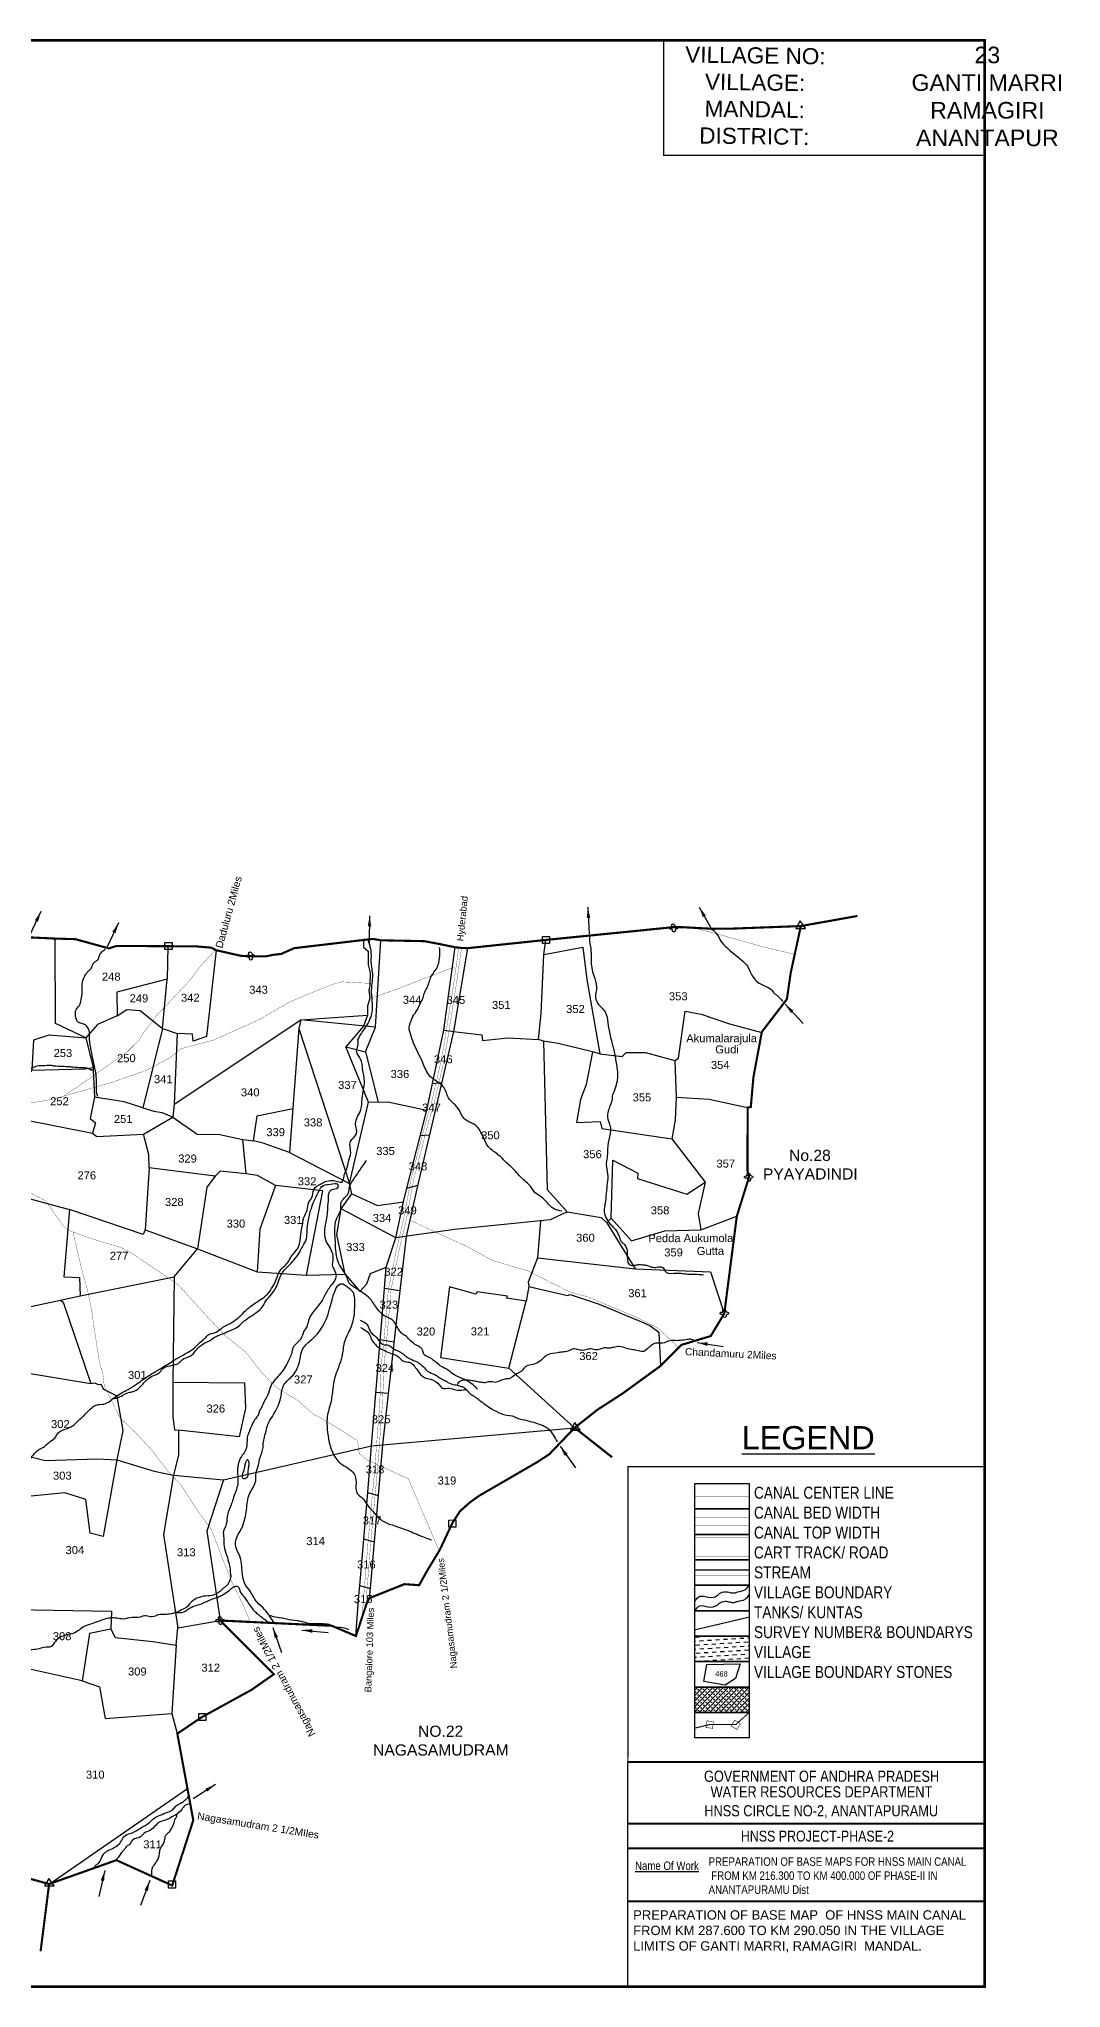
# Model space of a CAD drawing. Header units: feet. Extents: x 772208 to 787172, y 1585645 to 1593649.
# Drawn here: x 783325 to 787172, y 1585645 to 1592974 of the extents above; entities that cross this region are included whole.
import ezdxf
from ezdxf.enums import TextEntityAlignment as Align

# ---------------------------------------------------------------- set-up
doc = ezdxf.new("R2010")
doc.units = ezdxf.units.FT
doc.header["$LTSCALE"] = 15
doc.header["$MEASUREMENT"] = 0
doc.linetypes.add('ACAD_ISO02W100', pattern=[15, 12, -3])
doc.linetypes.add('HIDDEN2', pattern=[0.1875, 0.125, -0.0625])
for name, color, linetype in [('CANAL1', 7, 'Continuous'), ('CSMark', 72, 'Continuous'), ('FRAME 025', 7, 'Continuous'), ('PAPER SIZE', 10, 'Continuous'), ('PLOT', 7, 'Continuous'), ('PLOT NO', 7, 'Continuous'), ('ROADS', 6, 'Continuous'), ('TABLE', 7, 'Continuous'), ('tank', 4, 'Continuous'), ('TANKS-STREAM', 4, 'Continuous'), ('TEXT', 240, 'Continuous'), ('text2', 7, 'Continuous'), ('TITLEBLOCK', 7, 'Continuous'), ('VILLAGE', 30, 'Continuous'), ('VILLAGE STONES', 240, 'Continuous')]:
    doc.layers.add(name, color=color, linetype=linetype)
doc.layers.add('VILLAGE BOUNDRY', color=5, linetype='HIDDEN2', lineweight=100)
doc.styles.add('A', font='arial.ttf')
doc.styles.add('ARIALN', font='ARIALN.TTF')
doc.styles.add('CANAL', font='Cambria.ttf')
doc.styles.get("Standard").update_dxf_attribs({"font": 'arial.ttf'})
doc.linetypes.add('DOTS', pattern='A,1e-06,-3,["●",Standard,S=3,R=0,X=-1.25,Y=-1.25],-3', length=6.000001)
doc.dimstyles.new('CRDS', dxfattribs={"dimtxt": 20, "dimasz": 40, "dimexe": 0.18, "dimexo": 0.0625, "dimgap": 0.09, "dimtad": 0, "dimtih": 1, "dimtoh": 1, "dimdec": 0, "dimzin": 2, "dimdsep": 46, "dimtxsty": 'CANAL', "dimcen": 0.09, "dimclrt": 256, "dimadec": 0, "dimazin": 0, "dimtfac": 1, "dimtdec": 0, "dimtofl": 0, "dimtmove": 0, "dimatfit": 3, "dimfxl": 1, "dimtfill": 2, "dimtfillclr": 5, "dimtolj": 1, "dimtzin": 0, "dimarcsym": 0})

msp = doc.modelspace()

# ---------------------------------------------------------------- hatches: boundary and pattern name
at = {"layer": 'tank'}
h = msp.add_hatch(dxfattribs=at)
h.set_pattern_fill('DASH', color=256, scale=121.505087, angle=3.54054, style=0)
h.set_pattern_definition([(3.5405362, (12510.815, -110163.978), (14.2212084, 16.09708578), [15.18813582, -15.18813582])])
h.paths.add_polyline_path([(785793.7, 1586967.8), (785997.8, 1586967.8), (785997.8, 1586872.2), (785793.7, 1586872.2)])
at = {"layer": 'VILLAGE', "linetype": 'Continuous'}
h = msp.add_hatch(dxfattribs=at)
h.set_pattern_fill('SACNCR', color=256, scale=150, angle=1.53032, style=0)
h.paths.add_polyline_path([(785793.7, 1586776.5), (785997.8, 1586776.5), (785997.8, 1586680.8), (785793.7, 1586680.8)])

# ---------------------------------------------------------------- linework, layer by layer
at = {"layer": 'CANAL1'}
msp.add_lwpolyline([(784311.3, 1589285), (784561.5, 1589303.7)], dxfattribs=at)
at = {"layer": 'CANAL1', "color": 1, "linetype": 'HIDDEN2', "ltscale": 100, "const_width": 1}
msp.add_lwpolyline([(785793.7, 1587494), (785997.8, 1587494)], dxfattribs=at)
at = {"layer": 'CANAL1', "color": 5, "ltscale": 100, "const_width": 1}
for points in [[(785997.8, 1587413.3), (785793.7, 1587413.3)], [(785997.8, 1587383.3), (785793.7, 1587383.3)]]:
    msp.add_lwpolyline(points, dxfattribs=at)
at = {"layer": 'CANAL1', "color": 1, "ltscale": 100, "const_width": 1}
for points in [[(785997.8, 1587337.7), (785793.7, 1587337.7)], [(785997.8, 1587267.7), (785793.7, 1587267.7)]]:
    msp.add_lwpolyline(points, dxfattribs=at)
at = {"layer": 'CSMark', "color": 5, "const_width": 5}
msp.add_lwpolyline([(785542.4, 1587605.6), (786884, 1587605.6), (786884, 1585649.9), (785540.6, 1585650)], close=True, dxfattribs=at)
at = {"layer": 'FRAME 025', "lineweight": -3, "const_width": 8.16}
for points in [[(785540.8, 1586494.8), (786884.2, 1586494.8)], [(785540.6, 1586263.1), (786884, 1586263.1)], [(785540.6, 1586170.4), (786884, 1586170.4)], [(785540.6, 1585970.7), (786884, 1585970.7)]]:
    msp.add_lwpolyline(points, dxfattribs=at)
at = {"layer": 'PAPER SIZE', "color": 5}
for points, const_width in [([(786884, 1592968.9), (772213.4, 1592968.9), (772213.4, 1585649.9), (786884, 1585649.9)], 10), ([(786884, 1592968.9), (785675.9, 1592968.9), (785675.9, 1592536.8), (786884, 1592536.8)], 5)]:
    msp.add_lwpolyline(points, close=True, dxfattribs=dict(at, const_width=const_width))
at = {"layer": 'PLOT'}
for points in [[(783501.2, 1589217.3), (783388.1, 1589272.3), (783386.9, 1589591.1)], [(784546.4, 1589585.9), (784547.1, 1589559.1), (784564.5, 1589544.1), (784564.6, 1589492.5), (784571.5, 1589462), (784570.6, 1589413.7), (784566.7, 1589397.9), (784570, 1589367.3), (784562.1, 1589336.9), (784561.5, 1589303.7), (784547, 1589262.3), (784480.1, 1589184.2)], [(784591.2, 1589258.1), (784612.5, 1589584.6)], [(784848.6, 1589246.4), (784885.7, 1589242), (784992.4, 1589229.5), (784994, 1589207.3), (785090.1, 1589217.4), (785205.1, 1589211.3), (785215.5, 1589309.2), (785225.8, 1589531.3), (785232.6, 1589586)], [(783810.2, 1589562.5), (783807.7, 1589438.3), (783618, 1589389.5), (783619.5, 1589300.2), (783655.5, 1589324.3), (783706.4, 1589320.3), (783789.9, 1589253.3), (783844.9, 1589234.5)], [(783991.9, 1589547.5), (783956, 1589223.5), (783905.3, 1589205.4), (783902.8, 1589231.3), (783844.9, 1589234.5), (783833.6, 1588968.4), (784311.3, 1589285)], [(784518.3, 1586968.5), (784528.2, 1587106.3), (784532.9, 1587158.5), (784548.4, 1587333.3), (784562.7, 1587508.5), (784576.5, 1587683.3), (784625.7, 1588275.4), (784632.1, 1588354.9), (784668.9, 1588465.5), (784697.6, 1588601.7), (784710.3, 1588652.6), (784785.4, 1588945.3), (784848.6, 1589246.4), (784891.8, 1589558.4)], [(784938.2, 1589555), (784885.7, 1589242), (784813.4, 1588933), (784749.5, 1588661.6), (784706.6, 1588471.2), (784669.1, 1588148.7), (784618, 1587687.5), (784601.6, 1587498.5), (784587.3, 1587324.4), (784572.2, 1587147.9), (784568.3, 1587110.8)], [(785225.8, 1589531.3), (785372.5, 1589558.9), (785386.8, 1589437.1), (785435.6, 1589158.3), (785407.9, 1589165.2), (785279.7, 1589196.7), (785223.6, 1589205.6), (785205.1, 1589211.3)], [(783789.9, 1589253.3), (783807.7, 1589438.3)], [(783619.5, 1589300.2), (783545.6, 1589268.3), (783501.2, 1589217.3), (783529.1, 1589106.2), (783529.1, 1589096.6), (783534.3, 1588994.3)], [(785435.6, 1589158.3), (785520.1, 1589147.1), (785534.5, 1589162.8), (785607.5, 1589162.9), (785718.1, 1589133.2), (785732.2, 1589141), (785756.8, 1589318.2), (785817.6, 1589307.3), (785923.4, 1589270.7), (786045.3, 1589238.5)], [(783300.3, 1589096.8), (783306.4, 1589210.4), (783363.2, 1589229.6), (783501.2, 1589217.3)], [(783789.9, 1589253.3), (783716.3, 1588954.7), (783757.3, 1588941.6), (783789.3, 1588937.5), (783829.2, 1588919.6)], [(784303.5, 1589253.3), (784268.4, 1588786.8), (784494.5, 1588670.1)], [(784566, 1588975.9), (784480.1, 1589184.2), (784554.8, 1589164.8), (784591.2, 1589258.1), (784311.3, 1589285), (784303.5, 1589253.3), (784494.5, 1588670.1)], [(784554.8, 1589164.8), (784602.3, 1588976.2)], [(785223.6, 1589205.6), (785237.7, 1588647.5), (785313.6, 1588564), (785249.1, 1588533.7), (785212.7, 1588529.5), (784889.6, 1588497.2), (784668.9, 1588465.5)], [(785407.9, 1589165.2), (785384.5, 1589042.5), (785362.7, 1588986.4), (785347.8, 1588899.9), (785437.8, 1588903.5), (785443.7, 1588877), (785706.8, 1588837.9)], [(783240.7, 1588910.2), (783253.1, 1589036.6), (783300.3, 1589096.8), (783498.1, 1589101.2), (783529.1, 1589106.2)], [(785718.1, 1589133.2), (785723.6, 1588994.2), (785847.9, 1588987.8), (785992.2, 1588955.7)], [(784843.2, 1589048.2), (784805.7, 1589044.7)], [(783716.3, 1588954.7), (783646.5, 1588977), (783534.3, 1588994.3), (783517.6, 1588914.6), (783537.7, 1588898.4), (783526.7, 1588859.5)], [(783833.6, 1588968.4), (783829.2, 1588919.6), (783920.4, 1588855.9), (784005.7, 1588854.3), (784092.5, 1588835.5), (784132.3, 1588830.6), (784146.4, 1588925.2), (784280.9, 1588952.7)], [(784502.2, 1588630.7), (784494.5, 1588670.1), (784566, 1588975.9), (784638.6, 1588976.6), (784785.5, 1588945.8)], [(785723.6, 1588994.2), (785719.7, 1588908.7), (785706.8, 1588837.9), (785832.7, 1588675.1), (785805.9, 1588557.5), (785816.5, 1588496), (785951.5, 1588547.2)], [(783267.3, 1588910.2), (783526.7, 1588859.5), (783542.8, 1588847.1), (783718.2, 1588855.2)], [(784104.9, 1588706.6), (784006.7, 1588716.4), (783988.1, 1588698), (783740.6, 1588729.5), (783738.9, 1588778.8), (783718.2, 1588855.2), (783829.2, 1588919.6)], [(784794.6, 1588852.5), (784760, 1588849.8)], [(782949.6, 1588763.6), (782958.6, 1588810), (783166.2, 1588647.2), (783232.5, 1588628.2), (783440.4, 1588572.2)], [(784215.7, 1588662.8), (784147.6, 1588700.8), (784104.9, 1588706.6), (784092.5, 1588835.5)], [(784268.4, 1588786.8), (784169.3, 1588821.8), (784132.3, 1588830.6)], [(783740.6, 1588729.5), (783724.7, 1588496.5), (783922.5, 1588424.6)], [(785313.6, 1588564), (785441, 1588542.5), (785462.3, 1588522.4), (785479.1, 1588539.9), (785485.2, 1588757.6), (785579, 1588709.2), (785577.7, 1588689.3), (785763.6, 1588630.2), (785832.7, 1588675.1)], [(783988.1, 1588698), (783956.7, 1588656.1), (783922.5, 1588424.6)], [(784331.8, 1588325.3), (784394, 1588642.9), (784215.7, 1588662.8), (784157.1, 1588498), (784146.5, 1588338.3)], [(784478.2, 1588328.8), (784446.7, 1588477.8), (784462.1, 1588575.1), (784502.2, 1588630.7), (784599.8, 1588587.7), (784697.6, 1588601.7)], [(784750.4, 1588662.5), (784708.5, 1588651)], [(783724.7, 1588496.5), (783718.1, 1588477.8), (783440.4, 1588572.2), (783419.2, 1588319.1), (783478, 1588316.2), (783480.4, 1588247.3)], [(784668.9, 1588465.5), (784462.1, 1588575.1)], [(785212.7, 1588529.5), (785201.3, 1588390.4), (785569.3, 1588349)], [(785462.3, 1588522.4), (785569.3, 1588349), (785852.4, 1588337.6), (785904.5, 1588181.7)], [(785479.1, 1588539.9), (785554.8, 1588454.5), (785681, 1588492.1), (785816.5, 1588496)], [(783833.8, 1588319), (783922.5, 1588424.6), (784146.5, 1588338.3), (784331.8, 1588325.3), (784478.2, 1588328.8), (784532.6, 1588263.9), (784558.7, 1588292.3), (784573.1, 1588331.1), (784632.1, 1588354.9)], [(785201.3, 1588390.4), (785166.6, 1588299.7), (785168.9, 1588282.9), (785159.2, 1588228.2), (785085.4, 1588239.5), (785088.3, 1588245.9), (784974, 1588263.1), (784969.8, 1588254.6), (784869.9, 1588281.8), (784836.3, 1588015.6), (785093.7, 1587975.4), (785159.2, 1588228.2)], [(782981.4, 1588141.5), (783406, 1588231), (783480.4, 1588247.3), (783833.8, 1588319), (783829.3, 1587922.6), (783829.1, 1587792.7), (783835.9, 1587744.2), (783850.4, 1587742.3), (783850.9, 1587650.1), (783832, 1587573.4), (783793.7, 1587350.8), (783847.7, 1586999.5), (784007.3, 1587026.8)], [(784682.2, 1588266.6), (784625.5, 1588274.7)], [(785168.9, 1588282.9), (785314.3, 1588249.5), (785324.3, 1588253.1), (785433.7, 1588216.9), (785592.3, 1588149.5), (785623.6, 1588136.6), (785657.8, 1588111.6), (785664.6, 1587984.3)], [(783406, 1588231), (783415.9, 1588223.3), (783520.3, 1587918), (783535.4, 1587920.7), (783548.4, 1587914.6), (783558.3, 1587916), (783568.3, 1587896.5), (783616.4, 1587872.7), (783618.6, 1587869.2), (783641.4, 1587741.2), (783618.7, 1587630.8), (783566.8, 1587343.2), (783518.4, 1587354.7), (783502.2, 1587481.6), (783422.8, 1587506.6), (783167.8, 1587481.4), (783145.4, 1587617.5), (782970.2, 1587514)], [(784661.3, 1588074), (784609.2, 1588082.4)], [(785093.7, 1587975.4), (785341.3, 1587751.8)], [(783145.4, 1587617.5), (783265.6, 1587650.4), (783112, 1587830), (783128.1, 1587883.5), (783243.5, 1587891.7), (783262.7, 1587961.1), (783520.3, 1587918)], [(783829.3, 1587922.6), (784098.4, 1587921.2), (784102.8, 1587825.2), (784079.3, 1587717.6), (783850.4, 1587742.3)], [(784639.9, 1587880), (784592.9, 1587883.9)], [(784576.5, 1587683.3), (784618, 1587687.5), (785341.3, 1587751.8)], [(783832, 1587573.4), (784019.5, 1587555.9), (784576.5, 1587683.3)], [(783265.6, 1587650.4), (783348.5, 1587628.5), (783546.2, 1587635.1), (783618.7, 1587630.8), (783759.2, 1587588.4), (783832, 1587573.4)], [(784019.5, 1587555.9), (783957.3, 1587362.8), (784007.3, 1587026.8)], [(784562.8, 1587508.2), (784601.4, 1587497.3)], [(784548.3, 1587333.4), (784587.4, 1587322.2)], [(784532.1, 1587158.6), (784572.8, 1587147.7)], [(783235, 1587067.9), (783598.5, 1587062.4), (783595.7, 1586994.6), (783516.1, 1586977.8), (783488.1, 1586800.4), (783250.3, 1586852.8)], [(783595.7, 1586994.6), (783612.7, 1586963), (783754.1, 1586948.3), (783841.7, 1586933.7), (783847.7, 1586999.5)], [(783841.7, 1586933.7), (783824.8, 1586676.9), (783846, 1586601.6)], [(783488.1, 1586800.4), (783552.9, 1586777.8), (783574.5, 1586658.5), (783824.8, 1586676.9)], [(783363.6, 1586036), (783884.1, 1586394.9)]]:
    msp.add_lwpolyline(points, dxfattribs=at)
at = {"layer": 'PLOT NO'}
for points in [[(785793.7, 1587541.8), (785997.8, 1587541.8), (785997.8, 1587446.2), (785793.7, 1587446.2)], [(785793.7, 1587446.2), (785997.8, 1587446.2), (785997.8, 1587350.5), (785793.7, 1587350.5)], [(785793.7, 1587350.5), (785997.8, 1587350.5), (785997.8, 1587254.8), (785793.7, 1587254.8)], [(785793.7, 1587254.8), (785997.8, 1587254.8), (785997.8, 1587159.2), (785793.7, 1587159.2)], [(785793.7, 1587159.2), (785997.8, 1587159.2), (785997.8, 1587063.5), (785793.7, 1587063.5)], [(785793.7, 1587063.5), (785997.8, 1587063.5), (785997.8, 1586967.8), (785793.7, 1586967.8)], [(785793.7, 1586967.8), (785997.8, 1586967.8), (785997.8, 1586872.2), (785793.7, 1586872.2)], [(785793.7, 1586872.2), (785997.8, 1586872.2), (785997.8, 1586776.5), (785793.7, 1586776.5)], [(785793.7, 1586776.5), (785997.8, 1586776.5), (785997.8, 1586680.8), (785793.7, 1586680.8)], [(785793.7, 1586680.8), (785997.8, 1586680.8), (785997.8, 1586585.2), (785793.7, 1586585.2)]]:
    msp.add_lwpolyline(points, close=True, dxfattribs=at)
at = {"layer": 'PLOT NO', "color": 6, "linetype": 'DOTS', "ltscale": 0.5}
msp.add_lwpolyline([(785793.7, 1587217), (785997.8, 1587217)], dxfattribs=at)
at = {"layer": 'PLOT NO'}
msp.add_lwpolyline([(785827.9, 1586797.8), (785838.4, 1586860.9), (785964.3, 1586863.7), (785946.1, 1586808.4), (785908.1, 1586783.1), (785827.9, 1586797.8)], dxfattribs=at)
at = {"layer": 'PLOT NO', "color": 4}
for points in [[(785793.7, 1587100), (785812.5, 1587118), (785845.2, 1587114.2), (785877.3, 1587120.3), (785886.7, 1587127.9), (785908.3, 1587135.2), (785925.3, 1587132.5), (785942.1, 1587130.7), (785954.8, 1587134.7), (785981.2, 1587141.8), (785997.8, 1587159.2)], [(785793.7, 1587064.1), (785812.5, 1587082.2), (785845.2, 1587078.3), (785877.3, 1587084.4), (785886.7, 1587092.1), (785908.3, 1587099.4), (785925.3, 1587096.6), (785942.1, 1587094.9), (785954.8, 1587098.9), (785981.2, 1587106), (785997.8, 1587123.3)]]:
    msp.add_spline(points, degree=3, dxfattribs=at)
at = {"layer": 'ROADS', "linetype": 'HIDDEN2', "ltscale": 10, "const_width": 1}
for points in [[(786170.2, 1589531.6), (786054.7, 1589558.8), (785879.1, 1589608.3), (785797, 1589629.1)], [(783241.7, 1588964), (783376.4, 1588986.8), (783416, 1588997.5), (783516.2, 1589065.2), (783659, 1589166.4), (783702.8, 1589209.9), (783718.4, 1589236.6), (783768.5, 1589302), (783890, 1589430.4), (783939.7, 1589495.2), (783988.9, 1589546.8)], [(784905.1, 1589556.5), (784888.8, 1589439.8), (784851.1, 1589200.8), (784836.9, 1589122.8), (784799.8, 1588961.8), (784783.8, 1588911.9), (784759.2, 1588818.3), (784725.5, 1588686.9), (784696.4, 1588529.9), (784669.5, 1588416.4), (784640.3, 1588273), (784623.4, 1588079.5), (784614, 1587992.8), (784607.5, 1587838.7), (784587.6, 1587579.3), (784564.9, 1587335.7), (784548.8, 1587133.8), (784541.6, 1587040.6)], [(784915.3, 1589555.3), (784899.1, 1589438.7), (784861.3, 1589199.7), (784847.1, 1589121.7), (784810, 1588960.7), (784794, 1588910.8), (784769.5, 1588817.1), (784735.8, 1588685.8), (784706.7, 1588528.8), (784679.7, 1588415.3), (784650.5, 1588271.9), (784633.6, 1588078.4), (784624.3, 1587991.7), (784617.7, 1587837.6), (784597.9, 1587578.1), (784575.1, 1587334.5), (784559.1, 1587132.6), (784555.4, 1587086.1)], [(784582.7, 1589369.5), (784673.4, 1589401.5), (784849.1, 1589469.4), (784889.7, 1589484.4)], [(783416.1, 1588997.7), (783599.3, 1589050.3), (783731.3, 1589096.3), (783816.5, 1589142), (783859.4, 1589176.7), (783981.6, 1589209.2), (784154.6, 1589286.7), (784262.3, 1589349.4), (784332, 1589379.6), (784429.1, 1589418.5), (784465.1, 1589428.5), (784543.1, 1589424.1), (784574.5, 1589423.4)], [(784830, 1587292), (784715.3, 1587559.8), (784561.5, 1587630.1), (784530.6, 1587654), (784524.4, 1587702.6), (784427.6, 1587763.8), (784353.7, 1587806.7), (784301, 1587852.9), (784225, 1587898.8), (784170.2, 1587951.5), (784102.2, 1588037.2), (784025.6, 1588098.4), (783950.3, 1588178), (783848.4, 1588290.6), (783677.5, 1588406), (783637, 1588428.3), (783513, 1588465.8), (783463.6, 1588484.5), (783431.6, 1588496.6), (783413.2, 1588516), (783350.9, 1588604.4), (783288.6, 1588637.8)], [(783453.6, 1588488.1), (783474.7, 1588395.9), (783489, 1588335), (783505.6, 1588279.2), (783523.7, 1588192.9), (783533.5, 1588122.5), (783553.8, 1587993.3), (783566, 1587953.2), (783571.6, 1587905.4), (783604.4, 1587842.4), (783630, 1587790), (783690.1, 1587732), (783748.5, 1587669), (783810.5, 1587588.6), (783857.6, 1587539.9), (783921, 1587441.2), (783974.8, 1587368.4), (784005.8, 1587284.7), (784052.6, 1587169.2), (784094.9, 1587082.7), (784121.5, 1587019.8)], [(785733.6, 1588052.9), (785654.5, 1588126.2), (785568.8, 1588169.4), (785387.8, 1588244.9), (785345.7, 1588255.5), (785309.5, 1588268.1), (785167.8, 1588340.7), (785031.9, 1588380.8), (784928.5, 1588437.2), (784812.5, 1588489.4), (784721.4, 1588532.5)], [(785793.7, 1587197), (785997.8, 1587197)]]:
    msp.add_lwpolyline(points, dxfattribs=at)
at = {"layer": 'TANKS-STREAM'}
for points in [[(784525.8, 1589210.6), (784538.8, 1589234.7), (784552.2, 1589253.6), (784565.7, 1589276.1), (784577.1, 1589304.8), (784580.6, 1589344), (784577.1, 1589388.5), (784579.1, 1589422.8), (784581.4, 1589451.5), (784575.9, 1589503.7), (784575.1, 1589546.7), (784571.2, 1589562.5), (784562.9, 1589591.2)], [(785397.1, 1589603.8), (785397.8, 1589574.2), (785401.6, 1589555.9), (785402.9, 1589532), (785402.9, 1589510), (785413.1, 1589452), (785423.8, 1589408.6), (785420.2, 1589369.2), (785429, 1589346.5), (785456.2, 1589315.1), (785466.3, 1589274.8), (785474.6, 1589227.5), (785482.8, 1589194.8), (785488.5, 1589171.5), (785497.5, 1589124.5), (785501.3, 1589099.3), (785501.4, 1589058.4), (785498.2, 1589044.5), (785488.2, 1589013), (785481.9, 1588995.4), (785481.9, 1588987.8), (785475, 1588963.2), (785465, 1588919.8), (785473.9, 1588889.9), (785465.2, 1588799.8), (785465.2, 1588789.7), (785462.1, 1588760.1), (785460.2, 1588741.2), (785465.3, 1588706.9), (785464.1, 1588671.7), (785459.7, 1588632.6), (785455.4, 1588591.7), (785452.2, 1588570.9), (785475.1, 1588517.8), (785488.9, 1588503.9), (785508.5, 1588472.5), (785516.1, 1588452.3), (785525.6, 1588444.2), (785535.7, 1588429.7), (785538.9, 1588402.6), (785540.2, 1588383.1), (785546.5, 1588365.5), (785559.1, 1588361.7), (785574.2, 1588364.3), (785588.1, 1588365.5), (785603.9, 1588363.7), (785619.6, 1588360.5), (785635.4, 1588354.9), (785674.5, 1588352.9), (785684, 1588337.8), (785696.6, 1588332.8), (785732.6, 1588333.5), (785750.2, 1588331.6), (785772.9, 1588329.1), (785792.5, 1588329.1), (785826.5, 1588326.7)], [(785854.3, 1589629.7), (785878.9, 1589604.1), (785891.3, 1589581.8), (785913.6, 1589557.3), (785938.2, 1589536.1), (785974, 1589506), (785987.4, 1589492.7), (786000.8, 1589468.1), (786017.6, 1589439.2), (786035.5, 1589423.6), (786055.6, 1589413.6), (786081.3, 1589399.1), (786092.5, 1589385.7), (786100.4, 1589379), (786114.9, 1589365.7), (786125, 1589354.5)], [(783546.4, 1588997.5), (783542.4, 1589012.3), (783541.7, 1589022.4), (783541.2, 1589074.4), (783531.9, 1589121.9), (783528.3, 1589139.2), (783515.6, 1589222.8), (783513.9, 1589245.1), (783498.6, 1589267.4), (783487.1, 1589271.2), (783469.7, 1589280.5), (783463.1, 1589308.3), (783464.1, 1589320.8), (783476.1, 1589338.3), (783485.9, 1589371), (783488.1, 1589385.2), (783489.1, 1589429.2), (783502.2, 1589457.5), (783509.8, 1589467.4), (783519.6, 1589475.6), (783525.6, 1589488.6), (783536.5, 1589504.5), (783545.8, 1589509.9), (783552.3, 1589524.1), (783555, 1589531.2), (783564.8, 1589543.2), (783568.7, 1589546), (783574.7, 1589551.4)], [(785292.7, 1588566.1), (785265.4, 1588574.2), (785230.8, 1588605.7), (785211.7, 1588622.2), (785187.5, 1588641), (785177.5, 1588656.3), (785138.5, 1588693.4), (785118.4, 1588716.6), (785080.1, 1588752.9), (785055.3, 1588777.2), (785035.6, 1588791), (785016.4, 1588808.8), (784967.6, 1588889.5), (784924.9, 1588914.5), (784905.3, 1588948.5), (784866.6, 1588992.6), (784847, 1589034.1), (784818.4, 1589056.6), (784793.8, 1589077.6), (784768.5, 1589127.1), (784752.4, 1589161.6), (784734.8, 1589198.2), (784723.8, 1589232.2), (784718.7, 1589257.3), (784724.7, 1589279.8), (784735.7, 1589303.9), (784744.2, 1589315.4), (784762.7, 1589351.9), (784770.7, 1589367.9), (784777.2, 1589389.4), (784785.7, 1589406), (784791.2, 1589419), (784798.2, 1589441.6), (784802.7, 1589451.1), (784821.2, 1589477.7), (784829.7, 1589499.2), (784833.7, 1589535.2), (784833.1, 1589557.7)], [(783039.9, 1589038.2), (783046.1, 1589031.5), (783056.3, 1589027.5), (783065.3, 1589029.4), (783068.7, 1589038.1), (783091.4, 1589038.7), (783104.1, 1589038.1), (783114.3, 1589045.2), (783128.3, 1589053), (783141.9, 1589066), (783154, 1589072.6), (783181.4, 1589084.2), (783192.8, 1589088.6), (783218.3, 1589089.5), (783230.4, 1589095.1), (783240, 1589097), (783255.2, 1589097), (783272.8, 1589102.9), (783288.4, 1589105.1), (783303.9, 1589106.7), (783314.1, 1589111.7), (783324, 1589113.9), (783341.5, 1589113.6), (783369.8, 1589115.2), (783381.6, 1589113), (783412.9, 1589111.5), (783430.3, 1589110), (783444.5, 1589109.4), (783477.1, 1589106.4), (783496.3, 1589105.8), (783512.2, 1589102.4), (783520.6, 1589097.8), (783529.9, 1589097.5)], [(784975.5, 1587896.6), (784964.9, 1587908.5), (784917.2, 1587936.8), (784875.9, 1587959.6), (784867.1, 1587967), (784850.6, 1587976.1), (784830.9, 1587988.5), (784803.8, 1588010.4), (784794.1, 1588016.3), (784773.5, 1588028.7), (784768.4, 1588043.6), (784734.3, 1588069.2), (784716, 1588086.6), (784705, 1588096.8), (784692.5, 1588105.1), (784664.7, 1588145.4), (784650.5, 1588159.9), (784630.6, 1588169.5), (784592.3, 1588207.6), (784565.3, 1588243.2), (784540.4, 1588261.3), (784515.3, 1588278), (784491.8, 1588296.9), (784486.6, 1588311), (784482.8, 1588320.6), (784449.8, 1588379.9), (784444.3, 1588405.9), (784441.1, 1588431.9), (784441, 1588450.2), (784438.7, 1588489.2), (784440.6, 1588517.4), (784447.3, 1588542.5), (784461.1, 1588572.4), (784462.4, 1588598.6), (784474.9, 1588615.7), (784488.7, 1588632.7), (784494.8, 1588659.7), (784506.3, 1588681.2), (784520.4, 1588701.2), (784547.4, 1588741.5), (784558, 1588756.3)], [(783602.1, 1587861.7), (783614.5, 1587862.6), (783625.9, 1587866.3), (783646.5, 1587876.4), (783656.6, 1587881.9), (783677.6, 1587887.4), (783690.9, 1587892.9), (783720.6, 1587920.9), (783737.6, 1587937.4), (783760.5, 1587949.3), (783777.8, 1587958.5), (783791.6, 1587974), (783810.8, 1587983.7), (783834.1, 1587987.8), (783852, 1587995.2), (783864.3, 1588007.5), (783894.1, 1588021.3), (783934, 1588061.1), (783967, 1588079), (783984.8, 1588090.9), (784023.7, 1588107.9), (784042, 1588116.1), (784075.9, 1588133.1), (784096.9, 1588152.4), (784126.2, 1588173), (784153.2, 1588192.2), (784168.7, 1588209.7), (784177.4, 1588226.1), (784201.3, 1588254.8), (784221.4, 1588288.3), (784236, 1588324.9), (784249.3, 1588345.9), (784268.9, 1588365.6), (784307, 1588413.6), (784318.4, 1588435.1), (784331.7, 1588461.6), (784334.4, 1588492.3), (784338.9, 1588527.5), (784349.4, 1588574.2), (784376.4, 1588636.5), (784396.5, 1588663), (784422.6, 1588667.7), (784448.7, 1588667.2), (784449.6, 1588653.5), (784424.5, 1588645.2), (784416.2, 1588634.2), (784413.1, 1588602.5), (784411.3, 1588582.4), (784409.9, 1588555.8), (784404.5, 1588524.7), (784406.5, 1588450.7), (784422.7, 1588424.4), (784431.5, 1588387.8), (784430.1, 1588358.5), (784441.9, 1588334.4), (784438.2, 1588305.1), (784423.6, 1588286), (784400.2, 1588247.9), (784382.7, 1588218.6), (784339.5, 1588155.2), (784332.9, 1588131.7), (784322.7, 1588114.9), (784310.2, 1588084.8), (784281.7, 1588054), (784275.2, 1588029.9), (784267.1, 1588009.4), (784234.2, 1587955.1), (784197.6, 1587908.6), (784185.2, 1587872.7), (784174.2, 1587852.9), (784164, 1587830.9), (784154.5, 1587812.6), (784150.9, 1587801.6), (784142.8, 1587789.2), (784131.8, 1587772.3), (784117.2, 1587738.6), (784110.7, 1587721.8), (784104.8, 1587672.9), (784081.4, 1587633.3), (784073.4, 1587605.5), (784073.5, 1587571.8), (784074.2, 1587552), (784070.6, 1587527.1), (784062.6, 1587503.7), (784053.8, 1587477.3), (784046.5, 1587456.1), (784039.2, 1587439.2), (784034.1, 1587418), (784026.9, 1587379.2), (784019.5, 1587362.4), (784021, 1587337), (784021.8, 1587306.3), (784032.1, 1587271.2), (784036.6, 1587255.1), (784043.9, 1587224.3), (784045.4, 1587207.5), (784046.9, 1587190.7), (784043.3, 1587178.2), (784037.4, 1587165), (784029.4, 1587156.2), (784019.9, 1587148.9), (784011.8, 1587139.4), (783996.4, 1587129.8), (783984.7, 1587123.2), (783952.5, 1587118.8), (783893.7, 1587091.4), (783882.7, 1587078.2), (783862.2, 1587066.5), (783833.6, 1587054.7), (783821.2, 1587051.8), (783799.9, 1587049.5), (783775.8, 1587048.8), (783762.6, 1587043.6), (783751.6, 1587040.7), (783739.9, 1587042.1), (783717.9, 1587043.6), (783706.2, 1587039.2), (783676.1, 1587038.4), (783642.4, 1587032.5), (783619, 1587035.4), (783593.3, 1587036.1), (783546.7, 1587022.7), (783527.7, 1587016.1), (783493.3, 1587002.9), (783458.9, 1586980.1), (783436.1, 1586974.2), (783387.1, 1586948.5), (783369.5, 1586928), (783351.9, 1586926.5), (783325.6, 1586920.6), (783301.4, 1586916.9), (783289.7, 1586916.2), (783274.3, 1586914)], [(784212, 1587016.3), (784193, 1587043.8), (784174.4, 1587068.6), (784146.3, 1587095.7), (784135, 1587111.5), (784121.8, 1587134.1), (784102.8, 1587159.4), (784081.2, 1587269.1), (784066, 1587305.2), (784065.9, 1587326.9), (784088.3, 1587374.7), (784100.5, 1587409.4), (784106.3, 1587443.4), (784117.9, 1587503.2), (784140.9, 1587551.7), (784142.3, 1587581.3), (784151, 1587611), (784156.7, 1587637.7), (784169, 1587676.8), (784169.7, 1587692.7), (784174, 1587715.9), (784181.9, 1587746.9), (784189.1, 1587769.4), (784197.8, 1587784.6), (784235.5, 1587866.3), (784247, 1587912.6), (784280.5, 1587948.5), (784307.1, 1588006.4), (784318.6, 1588049.2), (784352.1, 1588083.9), (784419.1, 1588198.5), (784468.8, 1588292.3), (784494.3, 1588275), (784505.9, 1588262.3), (784512.8, 1588236.8), (784512.9, 1588218.3), (784509.5, 1588166.3), (784493.3, 1588116.5), (784476, 1588078.3), (784466.8, 1588027.4), (784456.5, 1587990.4), (784439.2, 1587941.8), (784431.1, 1587896.7), (784423.1, 1587845.7), (784410.4, 1587793.7), (784409.3, 1587757.8), (784415.2, 1587709.2), (784459.4, 1587618.4), (784511.6, 1587578), (784518.6, 1587547.9), (784524.4, 1587502.8), (784540.6, 1587488.9), (784560.4, 1587462.4), (784582.4, 1587436.9), (784596.3, 1587420.8), (784623, 1587398.8), (784643.8, 1587389.6), (784685.5, 1587375.8), (784727.2, 1587359.7), (784755, 1587348.1), (784781.7, 1587337.8), (784802.5, 1587329.7)], [(784534.2, 1588155.7), (784560.1, 1588139.7), (784568.3, 1588123.6), (784575.1, 1588109.8), (784593.8, 1588092.6), (784620.5, 1588064.5), (784636.2, 1588063), (784663.6, 1588046.6), (784683, 1588037.3), (784695.4, 1588029.1), (784707.4, 1588019.7), (784722, 1588010.8), (784748.2, 1587999.2), (784763.2, 1587988.8), (784780, 1587972), (784788.6, 1587963.8), (784814.6, 1587952), (784842.3, 1587934.5), (784851.3, 1587930.4), (784868.2, 1587920), (784890.2, 1587913.6), (784907.5, 1587909.2), (784920.6, 1587905.1), (784925.4, 1587902.9), (784935.5, 1587892.8)], [(784535.3, 1588128.9), (784571.9, 1588097.6), (784575.7, 1588086.1), (784589.3, 1588067), (784594, 1588061.5), (784608.9, 1588050.9), (784656.6, 1588028.8), (784678.3, 1588018.2), (784688.1, 1588008), (784702.5, 1588000.4), (784723.8, 1587996.2), (784736.1, 1587986), (784749.3, 1587968.6), (784776.1, 1587940.2), (784799.5, 1587933.9), (784833.2, 1587912.1), (784843.4, 1587900.7), (784869.3, 1587900.3), (784894.4, 1587894), (784923.3, 1587894.4), (784930.9, 1587895.3), (784945.8, 1587881.3), (784963.2, 1587869.9), (784979.4, 1587858), (784995.1, 1587846.6), (785019.3, 1587828.8), (785054.8, 1587809.2), (785074.8, 1587801.6), (785116.4, 1587792.7), (785123.6, 1587788.9), (785143.6, 1587783), (785212.9, 1587763.6), (785231.6, 1587755.1), (785243.5, 1587746.2), (785260.5, 1587725), (785275.9, 1587699)], [(784898.8, 1587911.8), (784911.6, 1587928), (784926, 1587931.5), (784946.2, 1587931), (784964.1, 1587928.3), (784980.8, 1587924.6), (784995.6, 1587922.8), (785004.3, 1587922.4), (785013.5, 1587924.9), (785031.1, 1587925.3), (785042.2, 1587923.7), (785080.6, 1587936.1), (785098.5, 1587938.2), (785117.1, 1587952.2), (785131.7, 1587958.9), (785143.6, 1587967.3), (785158.6, 1587982.8), (785194.4, 1587993.3), (785241.6, 1588027.7), (785276.7, 1588034.9), (785295.6, 1588037.4), (785317.4, 1588041), (785338.2, 1588049.8), (785355.9, 1588046.4), (785378.6, 1588044.5), (785388.7, 1588047.4), (785403.3, 1588049.3), (785422.5, 1588045.6), (785453.5, 1588052.9), (785472.4, 1588052.1), (785489.1, 1588055.2), (785509.3, 1588058.3), (785535.7, 1588050.9), (785560, 1588046.2), (785581, 1588042.6), (785601.2, 1588039.9), (785608.8, 1588044), (785621.1, 1588055), (785647.2, 1588070.7), (785680.3, 1588072.6), (785699.5, 1588080.3), (785720.5, 1588080.5), (785740.9, 1588081.1), (785764.2, 1588084.5), (785780.2, 1588085.3), (785794.4, 1588077.9)], [(784110.4, 1587632.9), (784114.8, 1587622.9), (784115.3, 1587614.3), (784113, 1587599.4), (784111.7, 1587589.8), (784111.1, 1587570.9), (784105.3, 1587561.7), (784094.4, 1587560.7), (784090.8, 1587573.6), (784098.1, 1587592.3), (784099.8, 1587604), (784102.1, 1587616.8), (784104.8, 1587624.5), (784111, 1587633.5)], [(783840.6, 1587056.7), (783871.1, 1587059.7), (783886.6, 1587069.5), (783910.2, 1587081.6), (783937.3, 1587089.7), (783956.8, 1587098.9), (783975.8, 1587107), (784004, 1587116.8), (784018.4, 1587124.9), (784040.8, 1587139.8), (784055.8, 1587152.5), (784064.4, 1587155.4), (784074.2, 1587154.8), (784084, 1587131.9), (784085.7, 1587129.6), (784107.7, 1587100.8), (784120.9, 1587080.7), (784134.2, 1587064.6), (784148, 1587051.4), (784160.1, 1587041.7), (784175.1, 1587030.8), (784188.9, 1587019.9)], [(784193.2, 1587047), (784206.8, 1587041.9), (784237.5, 1587037.4), (784256.9, 1587032.9), (784297.8, 1587026.7), (784316, 1587023.3), (784337.6, 1587017.1), (784376.8, 1587015.4), (784428, 1587008.7), (784435.4, 1587005.3), (784467.2, 1587000.2), (784491.7, 1586992.9)], [(783532.9, 1586095.9), (783538.1, 1586105.9), (783548.8, 1586113.6), (783559.1, 1586130.2), (783566.4, 1586145.3), (783578.9, 1586157.9), (783593.7, 1586166), (783632.7, 1586192.9), (783644.9, 1586213.2), (783650.4, 1586218.4), (783675.8, 1586228.7), (783706.5, 1586245.2), (783724.5, 1586256.3), (783741.1, 1586267.3), (783757.3, 1586282.5), (783775, 1586292.4), (783802.7, 1586303.2), (783829.9, 1586317.6), (783842.4, 1586330.8), (783862, 1586341.9), (783874.9, 1586350.8), (783888.2, 1586364.5)], [(783893.4, 1586337.6), (783874.9, 1586331.3), (783863.2, 1586316.6), (783836.3, 1586294.1), (783824.9, 1586288.2), (783805.3, 1586277.5), (783771, 1586263.4), (783765.9, 1586257.9), (783742, 1586237.2), (783715.7, 1586221.9), (783708, 1586213.4), (783678.5, 1586202.3), (783666.7, 1586185.7), (783656.8, 1586179.1), (783650.9, 1586171.7), (783644.6, 1586163.6), (783636.5, 1586154.4), (783626.2, 1586139.2), (783620.3, 1586132.6), (783615.2, 1586125.6)], [(783749.9, 1586067.4), (783754.2, 1586101.3), (783768.2, 1586120.1), (783778.9, 1586149.6), (783781.4, 1586166.9), (783798.1, 1586198.5), (783802.8, 1586219.1), (783811.7, 1586228), (783822, 1586240.5), (783832.6, 1586263), (783838.5, 1586281.1), (783843.6, 1586291.4), (783843.1, 1586297)]]:
    msp.add_spline(points, degree=3, dxfattribs=at)
msp.add_open_spline([(783159.9, 1587578.3), (783167.2, 1587582.8), (783180.1, 1587590.8), (783206.5, 1587579.1), (783220.7, 1587604.1), (783245.2, 1587598.5), (783260, 1587615.3), (783293.1, 1587626.9), (783307.4, 1587661.1), (783335, 1587674.6), (783350.6, 1587683.7), (783364.6, 1587699.2), (783386.6, 1587710.3), (783398.7, 1587739.8), (783430.5, 1587747.7), (783454.9, 1587758.5), (783474.4, 1587779.9), (783498.7, 1587799.1), (783519.1, 1587824.6), (783543, 1587840.8), (783578.7, 1587837), (783613, 1587872.2), (783655.9, 1587892.4), (783695.6, 1587917), (783729.1, 1587942.5), (783764.8, 1587963.6), (783804.6, 1587986.8), (783843.1, 1588012.5), (783882.5, 1588032.9), (783911.7, 1588051.1), (783930.4, 1588074.1), (783951.4, 1588087.8), (783965, 1588106.1), (783990.7, 1588106.8), (784014.2, 1588130.2), (784043.1, 1588141.8), (784065.3, 1588157.9), (784084.8, 1588171.4), (784105.2, 1588196.3), (784140.7, 1588222.6), (784181.2, 1588245.8), (784205.5, 1588280.6), (784219.7, 1588310), (784229.2, 1588346.1), (784260.7, 1588366.4), (784273.9, 1588397.8), (784291.7, 1588414.3), (784308.6, 1588441), (784308.8, 1588475.6), (784317, 1588511.7), (784320.2, 1588543.7), (784337.6, 1588569), (784335.8, 1588598.5), (784358, 1588618.3), (784353.2, 1588652.8), (784384.9, 1588667.3), (784408.6, 1588680.9), (784433, 1588682.7), (784449.8, 1588677.8), (784468, 1588672.5), (784472.9, 1588694.2), (784475.5, 1588710.3), (784486.7, 1588729.4), (784488.2, 1588755.3), (784504.4, 1588787.2), (784486.9, 1588829.2), (784530.3, 1588854.2), (784507.1, 1588902.7), (784541.5, 1588942.1), (784539, 1588998), (784556, 1589048.3), (784541.7, 1589097.2), (784541.7, 1589137.2), (784514, 1589164), (784528.4, 1589190), (784526.1, 1589204.7), (784525.8, 1589210.6)], degree=3, knots=[0, 0, 0, 0, 24.169095, 43.110431, 74.24586, 85.910437, 112.047017, 133.157598, 190.113087, 208.523351, 224.480259, 243.999508, 270.449826, 295.888987, 332.448749, 361.137859, 375.191624, 418.687453, 453.539175, 473.266091, 502.135968, 553.544888, 608.775052, 646.13991, 692.75359, 735.344459, 770.161993, 831.021504, 874.089812, 903.272165, 933.438812, 961.63526, 978.69541, 998.030519, 1032.44459, 1073.505296, 1090.853413, 1114.492653, 1144.473063, 1186.357113, 1246.684327, 1281.921947, 1311.543984, 1345.143839, 1389.915213, 1416.175226, 1445.145815, 1461.911186, 1509.305313, 1544.557148, 1573.97821, 1603.97363, 1633.897131, 1655.293556, 1686.375984, 1722.078644, 1745.418905, 1770.533856, 1791.007096, 1801.266247, 1819.273018, 1841.166504, 1855.197852, 1883.467277, 1917.441108, 1959.395125, 1995.683146, 2033.514188, 2090.613606, 2133.293773, 2197.898076, 2244.03432, 2282.929086, 2314.967972, 2342.228025, 2359.695967, 2359.695967, 2359.695967, 2359.695967], dxfattribs=at)
at = {"layer": 'VILLAGE BOUNDRY', "lineweight": -2, "ltscale": 25, "const_width": 8}
for points in [[(786192.5, 1589638.2), (786405.3, 1589676.1)], [(783248.1, 1589597.5), (783386.9, 1589591.1), (783462.3, 1589588.9), (783589, 1589554.1), (783616.6, 1589563.3), (783810.2, 1589562.5), (783918.1, 1589561.7), (783974.1, 1589556.9), (783991.9, 1589547.5), (784085, 1589526.3), (784123.6, 1589524.8), (784178.5, 1589524.1), (784207.1, 1589530.1), (784236.6, 1589533.3), (784285.8, 1589555), (784580.9, 1589589.9), (784612.5, 1589584.6), (784775.1, 1589581.4), (784832.7, 1589570.6), (784891.8, 1589558.4), (784915.1, 1589555.9), (784938.2, 1589555), (785232.6, 1589586), (785585, 1589621.2), (785713.5, 1589634.2), (785742.2, 1589634.2), (785860, 1589627.9), (785935.3, 1589628.6), (786192.5, 1589638.2), (786154.2, 1589461.7), (786140.2, 1589363.6), (786045.7, 1589240.3), (786014.1, 1589070.5), (786004.1, 1588957.8), (785992.2, 1588955.7), (785991.6, 1588717.4), (785997, 1588700.2), (785996.9, 1588692.2), (785951.5, 1588547.2), (785904.5, 1588181.7), (785853.4, 1588096.5), (785743, 1588063.2), (785664.6, 1587984.3), (785520, 1587879.3), (785427.1, 1587819.4), (785341.3, 1587751.8), (785246.8, 1587653), (785201.6, 1587623.1), (785087.9, 1587557.3), (784982.7, 1587496.5), (784948.1, 1587471.8), (784909.2, 1587437.4), (784880.7, 1587392.4), (784833.4, 1587291.8), (784786.6, 1587214.6), (784755.9, 1587159.7), (784700.3, 1587163.5), (784568.3, 1587110.8), (784556.6, 1587085.6), (784518.3, 1586968.5), (784427.6, 1587006.9), (784007.3, 1587026.8), (784209.2, 1586824.9), (784124.8, 1586765.9), (783940.2, 1586664.6), (783846, 1586601.6), (783906.1, 1586275.6), (783826.8, 1586030.4), (783616.9, 1586125.7), (783363.6, 1586036), (783177.5, 1586086.7)], [(785341.3, 1587751.8), (785482.4, 1587640.6)], [(783363.6, 1586036), (783331.5, 1585783.2)]]:
    msp.add_lwpolyline(points, dxfattribs=at)
at = {"layer": 'VILLAGE BOUNDRY', "linetype": 'ACAD_ISO02W100', "ltscale": 2, "const_width": 4}
for points in [[(785793.7, 1586991.7), (785997.8, 1587039.6)], [(785793.7, 1586622.3), (785850.2, 1586635.6), (785947.8, 1586635.6), (785997.8, 1586680.8)]]:
    msp.add_lwpolyline(points, dxfattribs=at)
at = {"layer": 'VILLAGE STONES'}
for points in [[(786173.7, 1589629.5), (786209.9, 1589629.6), (786189.6, 1589658.2), (786173.7, 1589629.5)], [(785325.6, 1587742.8), (785361.8, 1587742.9), (785341.6, 1587771.5), (785325.6, 1587742.8)], [(783346, 1586028.7), (783382.2, 1586028.7), (783362, 1586057.3), (783346, 1586028.7)]]:
    msp.add_lwpolyline(points, dxfattribs=at)
for points in [[(785220, 1589598.6), (785246.5, 1589598.6), (785246.5, 1589572.1), (785220, 1589572)], [(783799.5, 1589576.1), (783826, 1589576.1), (783826, 1589549.5), (783799.5, 1589549.5)], [(784867.6, 1587404.7), (784894.1, 1587404.8), (784894.2, 1587378.2), (784867.7, 1587378.2)], [(783927.2, 1586677.6), (783953.7, 1586677.7), (783953.7, 1586651.1), (783927.2, 1586651)], [(783812.8, 1586047.4), (783839.3, 1586047.4), (783839.3, 1586020.8), (783812.8, 1586020.8)]]:
    msp.add_lwpolyline(points, close=True, dxfattribs=at)
at = {"layer": 'VILLAGE STONES', "const_width": 2.03}
for points in [[(785837.9, 1586649.5), (785863.2, 1586646.7), (785860.4, 1586621.5), (785835.1, 1586624.3)], [(785930, 1586630.8), (785943.8, 1586652.1), (785965.1, 1586638.3), (785951.4, 1586617)]]:
    msp.add_lwpolyline(points, close=True, dxfattribs=at)
at = {"layer": 'VILLAGE STONES'}
for points in [[(785703.6, 1589635.9), (785706.5, 1589635), (785707.3, 1589644.6), (785713.9, 1589645.4), (785718, 1589639.4), (785721.5, 1589636), (785725.5, 1589634.7), (785728.4, 1589632.3), (785726.8, 1589627.8), (785719.9, 1589624.2), (785719.7, 1589618.6), (785711, 1589616.8), (785707.7, 1589626.4), (785700.7, 1589626.4), (785696.8, 1589632.3), (785703.8, 1589635.8)], [(784112, 1589530.6), (784114.8, 1589529.7), (784115.6, 1589539.3), (784122.2, 1589540.1), (784126.3, 1589534.1), (784129.8, 1589530.7), (784133.8, 1589529.4), (784136.7, 1589527), (784135.1, 1589522.5), (784128.3, 1589518.9), (784128, 1589513.3), (784119.3, 1589511.5), (784116, 1589521.1), (784109, 1589521.1), (784105.1, 1589527), (784112.1, 1589530.5)], [(785986.9, 1588699.4), (785989.7, 1588698.5), (785990.5, 1588708.2), (785997.1, 1588708.9), (786001.2, 1588703), (786004.7, 1588699.6), (786008.7, 1588698.3), (786011.6, 1588695.8), (786010, 1588691.4), (786003.2, 1588687.8), (786002.9, 1588682.2), (785994.2, 1588680.3), (785990.9, 1588690), (785983.9, 1588689.9), (785980, 1588695.9), (785987, 1588699.3)], [(785895.5, 1588186.9), (785898.4, 1588186), (785899.1, 1588195.7), (785905.8, 1588196.5), (785909.8, 1588190.5), (785913.3, 1588187.1), (785917.4, 1588185.8), (785920.2, 1588183.3), (785918.7, 1588178.9), (785911.8, 1588175.3), (785911.5, 1588169.7), (785902.8, 1588167.8), (785899.5, 1588177.5), (785892.5, 1588177.5), (785888.6, 1588183.4), (785895.7, 1588186.9)], [(783998.1, 1587031.6), (784000.9, 1587030.7), (784001.7, 1587040.3), (784008.4, 1587041.1), (784012.4, 1587035.1), (784015.9, 1587031.7), (784020, 1587030.4), (784022.8, 1587028), (784021.3, 1587023.6), (784014.4, 1587019.9), (784014.1, 1587014.3), (784005.4, 1587012.5), (784002.1, 1587022.1), (783995.1, 1587022.1), (783991.2, 1587028.1), (783998.2, 1587031.5)]]:
    msp.add_spline(points, degree=3, dxfattribs=at)

# ---------------------------------------------------------------- texts
at = {"layer": 'PLOT NO'}
for s, height, rotation, p in [('248', 30.09, 0.08186, (783597.3, 1589448)), ('249', 30.09, 0.08186, (783701.5, 1589366.5)), ('342', 30.09, 0.08186, (783895, 1589368.9)), ('343', 30.09, 0.08186, (784151.7, 1589398.7)), ('344', 30.09, 0.08186, (784729.6, 1589361)), ('345', 30.09, 0.08186, (784894.4, 1589360.2)), ('353', 30.09, 0.08186, (785731.3, 1589374.1)), ('351', 30.09, 0.08186, (785065.2, 1589341.7)), ('352', 30.09, 0.08186, (785344.3, 1589326.4)), ('Akumalarajula ', 30.089, 0.08186, (785900.1, 1589216.5)), ('253', 30.09, 0.08186, (783415.5, 1589160.8)), ('250', 30.09, 0.08186, (783654.2, 1589141.2)), ('346', 30.09, 0.08186, (784846.9, 1589137.2)), (' Gudi', 30.09, 0.08186, (785908.9, 1589174.4)), ('341', 30.09, 0.08186, (783793.2, 1589062.4)), ('336', 30.09, 0.08186, (784683.8, 1589081.8)), ('354', 30.09, 0.08186, (785889.1, 1589115.9)), ('252', 30.09, 0.08186, (783402.6, 1588979.6)), ('340', 30.09, 0.08186, (784120.4, 1589012.9)), ('337', 30.09, 0.08186, (784486.2, 1589040.7)), ('355', 30.09, 0.08186, (785594.5, 1588994.1)), ('251', 30.09, 0.08186, (783642.5, 1588912.8)), ('347', 30.09, 0.08186, (784802.5, 1588955.6)), ('339', 30.09, 0.08186, (784216.1, 1588863.3)), ('338', 30.09, 0.08186, (784356.9, 1588899.8)), ('350', 30.09, 0.08186, (785024.1, 1588851.4)), ('329', 30.09, 0.08186, (783884.4, 1588764.1)), ('335', 30.09, 0.08186, (784629.5, 1588792.4)), ('356', 30.09, 0.08186, (785408.1, 1588780.3)), ('276', 30.09, 0.08186, (783505.2, 1588700.8)), ('348', 30.09, 0.08186, (784751.7, 1588734.9)), ('357', 30.09, 0.08186, (785910, 1588745)), ('332', 30.09, 0.08186, (784334.4, 1588678.5)), ('328', 30.09, 0.08186, (783834.7, 1588600.7)), ('334', 30.09, 0.08186, (784616.3, 1588540.5)), ('349', 30.09, 0.08186, (784712.1, 1588569.2)), ('358', 30.09, 0.08186, (785662.7, 1588569.3)), ('330', 30.09, 0.08186, (784066.5, 1588519.3)), ('331', 30.09, 0.08186, (784282.3, 1588533.2)), ('360', 30.09, 0.08186, (785381.8, 1588466.3)), ('277', 30.09, 0.08186, (783626.9, 1588398.3)), ('333', 30.09, 0.08186, (784516.5, 1588431.4)), ('359', 30.09, 0.08186, (785713.4, 1588411)), ('322', 30.09, 0.08186, (784660.2, 1588338.4)), ('361', 30.09, 0.08186, (785577.9, 1588257.6)), ('323', 30.09, 0.08186, (784642, 1588214.5)), ('320', 30.09, 0.08186, (784781.6, 1588113.6)), ('321', 30.09, 0.08186, (784985.4, 1588113.9)), ('324', 30.09, 0.08186, (784626.9, 1587976.5)), ('362', 30.09, 0.08186, (785393.7, 1588021.3)), ('301', 30.09, 0.08186, (783695.5, 1587950.2)), ('327', 30.09, 0.08186, (784320, 1587933.3)), ('326', 30.09, 0.08186, (783990.8, 1587823.9)), ('302', 30.09, 0.08186, (783405.9, 1587765.4)), ('325', 30.09, 0.08186, (784613.1, 1587783.6)), ('318', 30.09, 0.08186, (784589.9, 1587594.9)), ('303', 30.09, 0.08186, (783413.2, 1587571.6)), ('319', 30.09, 0.08186, (784860.8, 1587553.3)), ('317', 30.09, 0.08186, (784579, 1587403.3)), ('314', 30.09, 0.08186, (784366.4, 1587325.5)), ('304', 30.09, 0.08186, (783460.4, 1587291.5)), ('313', 30.09, 0.08186, (783879.9, 1587283.6)), ('316', 30.09, 0.08186, (784557.5, 1587237.6)), ('315', 30.09, 0.08186, (784545.6, 1587107.3)), ('308', 30.09, 0.08186, (783412.6, 1586967.8)), ('309', 30.09, 0.08186, (783695.6, 1586835.1)), ('312', 30.09, 0.08186, (783971.7, 1586849.4)), ('468', 20, 358.68771, (785893.8, 1586826.1)), ('310', 30.09, 0.08186, (783537.2, 1586447.3)), ('311', 30.09, 0.08186, (783752.7, 1586185.1))]:
    msp.add_text(s, height=height, rotation=rotation, dxfattribs=at).set_placement(p, align=Align.MIDDLE_CENTER)
for s, height, p in [('Pedda Aukumola', 30.089, (785618.4, 1588449.5)), ('Gutta', 30.09, (785800.8, 1588401.4))]:
    msp.add_text(s, height=height, rotation=0.08186, dxfattribs=at).set_placement(p)
at = {"layer": 'TABLE', "extrusion": (0.000201441, 0.004807, 0.999988), "style": 'A'}
msp.add_text('%%ULEGEND', height=87.15, rotation=359.99994, dxfattribs=at).set_placement((786220.3, 1587695.1, 7790.2), align=Align.MIDDLE)
at = {"layer": 'TEXT', "char_height": 42.143, "width": 413.49, "attachment_point": 1, "rotation": 0.08186}
for s, insert in [('\\pi131.73;No.28 \\P\\pi33.356;PYAYADINDI', (786016.3, 1588796.9)), ('\\pi125.46;NO.22 \\P\\pi-43.931;NAGASAMUDRAM', (784626.4, 1586631.2))]:
    msp.add_mtext(s, dxfattribs=dict(at, insert=insert))
at = {"layer": 'text2'}
for s, height, rotation, p in [('Daduluru 2Miles', 27.598, 74.54419, (784015.2, 1589552.4)), ('Chandamuru 2Miles', 27.598, 357.26097, (785755.9, 1588024.7)), ('Nagasamudram 2 1/2Miles', 25, 96.89802, (784899.2, 1586848.6)), ('Nagasamudram 2 1/2Miles', 27.598, 117.90568, (784366.5, 1586599.3)), ('Nagasamudram 2 1/2MIles', 27.598, 350.89159, (783919.5, 1586279.5))]:
    msp.add_text(s, height=height, rotation=rotation, dxfattribs=at).set_placement(p)
at = {"layer": 'text2', "color": 6}
for s, rotation, p in [('Hyderabad', 84.37286, (784922.4, 1589580.1)), ('Bangalore 103 Miles', 88.05067, (784575.9, 1586756.5))]:
    msp.add_text(s, height=25, rotation=rotation, dxfattribs=at).set_placement(p)
at = {"layer": 'TITLEBLOCK', "extrusion": (0.000201441, 0.004807, 0.999988), "style": 'ARIALN'}
for s, height, p in [('GOVERNMENT OF ANDHRA PRADESH ', 41.901, (785827.9, 1586401.3, 7777.5)), ('WATER RESOURCES DEPARTMENT  ', 41.901, (785852.9, 1586342.6, 7776.8)), ('HNSS CIRCLE NO-2, ANANTAPURAMU', 41.901, (785829.2, 1586271.5, 7776.4)), ('HNSS PROJECT-PHASE-2', 40.805, (785966.6, 1586176.7, 7778.2)), ('%%UName Of Work', 31.684, (785568.6, 1586069.8, 7778.6))]:
    msp.add_text(s, height=height, rotation=359.99994, dxfattribs=at).set_placement(p)
at = {"layer": 'TITLEBLOCK', "extrusion": (0.000201441, 0.004807, 0.999988), "attachment_point": 1, "text_direction": (1, -1e-06, -0.000201), "style": 'ARIALN'}
for s, insert, char_height, width in [('CANAL CENTER LINE \\PCANAL BED WIDTH {\\H1.5288x; }\\PCANAL TOP WIDTH {\\H1.3525x; }\\PCART TRACK/ ROAD{\\H1.4113x; }\\PSTREAM {\\H1.3917x; }\\PVILLAGE BOUNDARY{\\H1.3982x; }\\PTANKS/ KUNTAS{\\H1.3961x; }\\PSURVEY NUMBER& BOUNDARYS{\\H1.3968x; }\\PVILLAGE{\\H1.3966x; }\\PVILLAGE BOUNDARY STONES{\\H1.3966x; }', (786016.1, 1587529.9), 44.934, 942.081), ('PREPARATION OF BASE MAPS FOR HNSS MAIN CANAL\\P FROM KM 216.300 TO KM 400.000 OF PHASE-II IN ANANTAPURAMU Dist', (785845.4, 1586136.2, -3.7), 31.684, 1022.728), ('{\\fArial|b0|i0|c0|p34;\\H0.85773x;PREPARATION OF BASE MAP  OF HNSS MAIN CANAL  FROM KM \\C1;287.600\\C256; TO KM \\C1;290.050 IN THE VILLAGE LIMITS OF GANTI MARRI, RAMAGIRI  MANDAL.}', (785561.5, 1585937.3), 40.8054, 1309.466)]:
    msp.add_mtext(s, dxfattribs=dict(at, insert=insert, char_height=char_height, width=width))
at = {"layer": 'VILLAGE STONES', "insert": (786022.1, 1592942.5), "char_height": 60.746, "width": 521.422, "attachment_point": 2, "rotation": 359.20819}
msp.add_mtext('VILLAGE NO:\\PVILLAGE:\\PMANDAL:\\PDISTRICT:', dxfattribs=at)
at = {"layer": 'VILLAGE STONES', "insert": (786894.3, 1592944.9), "char_height": 62.335, "width": 1191.736, "attachment_point": 2}
msp.add_mtext('23\\PGANTI MARRI\\PRAMAGIRI \\PANANTAPUR ', dxfattribs=at)

# ---------------------------------------------------------------- leaders
at = {"layer": 'PLOT', "color": 5}
for points in [[(783333, 1589693), (783289.7, 1589602.9)], [(784569.7, 1589676.6), (784568.3, 1589576.6)], [(785391.3, 1589708.8), (785396, 1589608.9)], [(785810, 1589709.8), (785858.6, 1589622.4)], [(783625, 1589650.4), (783581.6, 1589560.3)], [(786132.9, 1589344.5), (786201.6, 1589271.8)], [(785801.7, 1588071.7), (785900.7, 1588057.3)], [(785286.3, 1587682.5), (785344.2, 1587600.9)], [(784205.2, 1587000.8), (784238.6, 1586906.6)], [(784314.2, 1586991.1), (784413.7, 1586981.4)], [(783989.7, 1586410.7), (783905.4, 1586356.8)], [(783572.9, 1586087), (783551, 1585989.4)], [(783742.7, 1586049.2), (783708, 1585955.4)]]:
    msp.add_leader(points, dimstyle='CRDS', dxfattribs=at)

doc.saveas('drawing.dxf')
